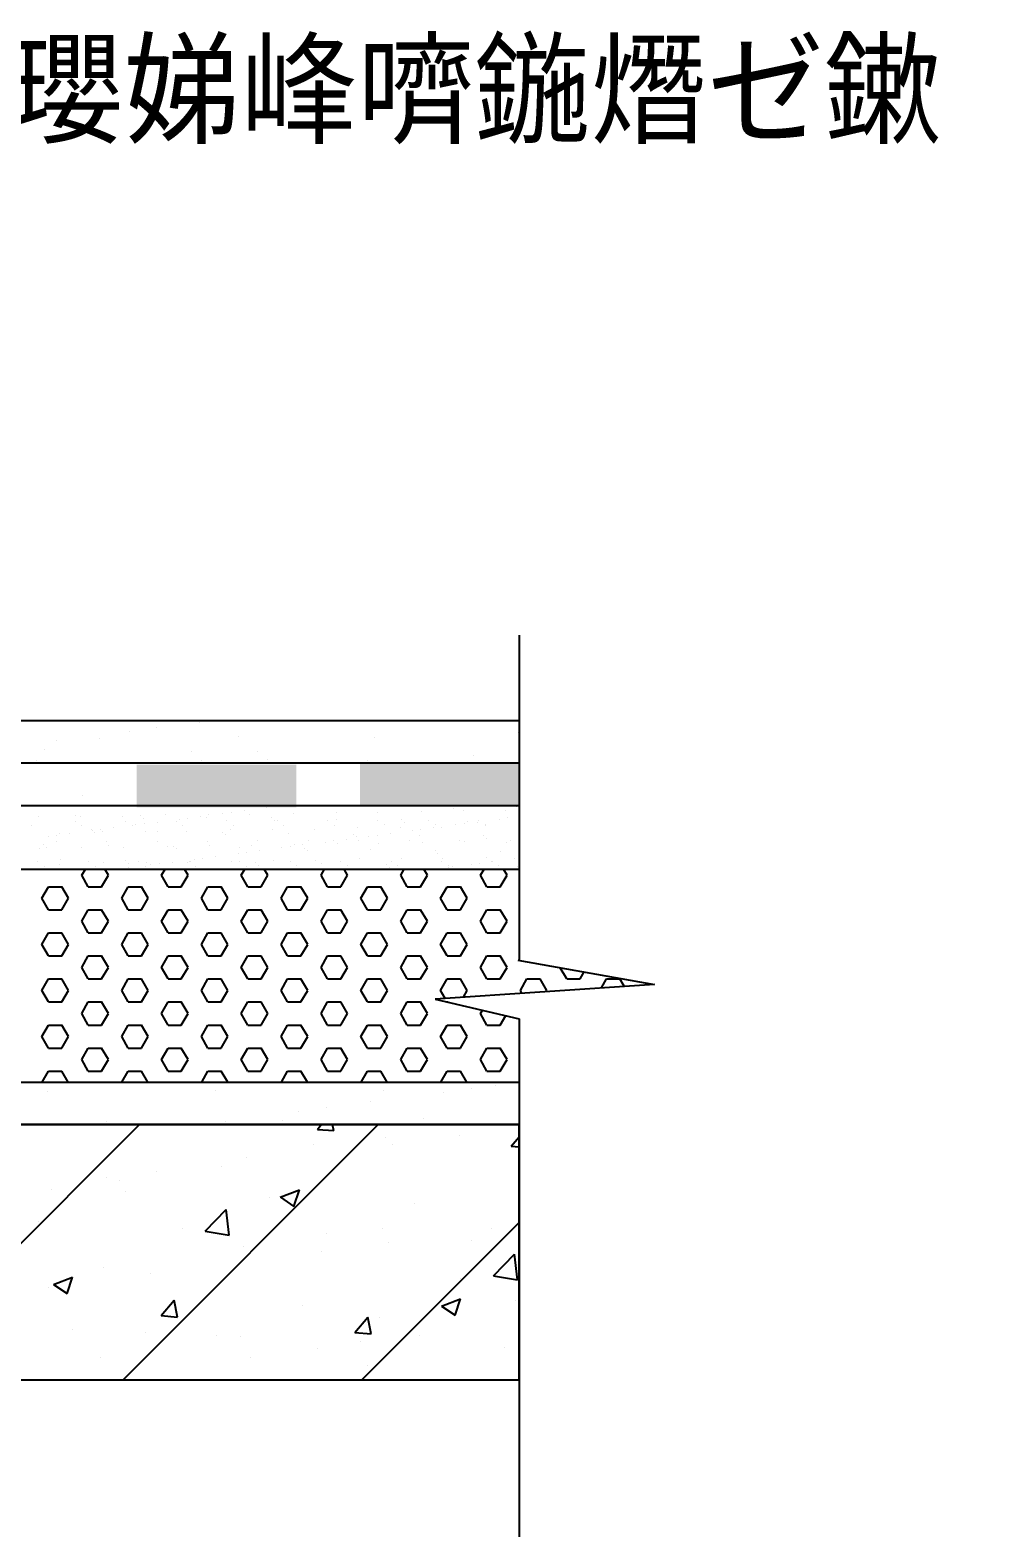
# Model space of a CAD drawing. Header units: metres. Extents: x 0 to 277, y 0 to 184.
# Drawn here: x 93.2 to 126.3, y 77.3 to 128.3 of the extents above; entities that cross this region are included whole.
import ezdxf

# ---------------------------------------------------------------- set-up
doc = ezdxf.new("R2010")
doc.units = ezdxf.units.M
doc.layers.add(' ', color=7, linetype='Continuous')

msp = doc.modelspace()

# ---------------------------------------------------------------- linework, layer by layer
for p, q in [((109.8, 107.81), (109.8, 96.81)), ((24.12, 104.93), (109.8, 104.93)), ((96.59, 104.56), (96.59, 104.56)), ((97.53, 104.68), (97.53, 104.68)), ((98.99, 104.87), (98.99, 104.87)), ((109.77, 104.53), (109.77, 104.53)), ((94.14, 104.24), (94.14, 104.24)), ((95.59, 104.32), (95.59, 104.32)), ((100.3, 104.38), (100.3, 104.38)), ((104.91, 104.36), (104.91, 104.36)), ((93.44, 103.56), (93.44, 103.56)), ((93.73, 103.95), (93.73, 103.95)), ((98.72, 103.89), (98.72, 103.89)), ((99.05, 103.57), (99.05, 103.57)), ((100.94, 103.89), (100.94, 103.89)), ((101.27, 103.59), (101.27, 103.59)), ((104.65, 103.58), (104.65, 103.58)), ((108.24, 103.73), (108.24, 103.73)), ((24.12, 103.49), (109.8, 103.49)), ((24.12, 102.05), (109.8, 102.05)), ((95.03, 102.39), (95.03, 102.39)), ((101.53, 102.01), (101.53, 102.01)), ((103.15, 102.02), (103.15, 102.02)), ((107.48, 102.05), (107.48, 102.05)), ((109.7, 102), (109.7, 102)), ((93.52, 101.66), (93.52, 101.66)), ((94.76, 101.52), (94.76, 101.52)), ((94.79, 101.72), (94.79, 101.72)), ((94.96, 101.68), (94.96, 101.68)), ((96.36, 101.67), (96.36, 101.67)), ((96.47, 101.52), (96.47, 101.52)), ((96.98, 101.7), (96.98, 101.7)), ((97.08, 101.61), (97.08, 101.61)), ((97.55, 101.49), (97.55, 101.49)), ((97.84, 101.73), (97.84, 101.73)), ((98.18, 101.52), (98.18, 101.52)), ((98.29, 101.58), (98.29, 101.58)), ((98.58, 101.62), (98.58, 101.62)), ((99.02, 101.68), (99.02, 101.68)), ((99.21, 101.65), (99.21, 101.65)), ((99.28, 101.74), (99.28, 101.74)), ((99.77, 101.78), (99.77, 101.78)), ((99.89, 101.53), (99.89, 101.53)), ((100.06, 101.82), (100.06, 101.82)), ((100.5, 101.88), (100.5, 101.88)), ((100.68, 101.74), (100.68, 101.74)), ((101.25, 101.97), (101.25, 101.97)), ((101.4, 101.63), (101.4, 101.63)), ((101.51, 101.54), (101.51, 101.54)), ((101.6, 101.53), (101.6, 101.53)), ((102.16, 101.79), (102.16, 101.79)), ((103.31, 101.53), (103.31, 101.53)), ((103.6, 101.81), (103.6, 101.81)), ((103.63, 101.58), (103.63, 101.58)), ((105, 101.8), (105, 101.8)), ((105.01, 101.54), (105.01, 101.54)), ((105.83, 101.57), (105.83, 101.57)), ((105.93, 101.47), (105.93, 101.47)), ((106.49, 101.86), (106.49, 101.86)), ((106.72, 101.54), (106.72, 101.54)), ((107.58, 101.95), (107.58, 101.95)), ((107.92, 101.87), (107.92, 101.87)), ((108.06, 101.52), (108.06, 101.52)), ((108.39, 101.49), (108.39, 101.49)), ((108.43, 101.54), (108.43, 101.54)), ((109.14, 101.59), (109.14, 101.59)), ((109.33, 101.87), (109.33, 101.87)), ((109.42, 101.63), (109.42, 101.63)), ((93.29, 101.37), (93.29, 101.37)), ((93.86, 101), (93.86, 101)), ((94.15, 101.04), (94.15, 101.04)), ((94.22, 101.11), (94.22, 101.11)), ((94.59, 101.1), (94.59, 101.1)), ((94.99, 101.37), (94.99, 101.37)), ((95.33, 101.22), (95.33, 101.22)), ((95.34, 101.2), (95.34, 101.2)), ((95.43, 101.13), (95.43, 101.13)), ((95.63, 101.23), (95.63, 101.23)), ((95.7, 101.17), (95.7, 101.17)), ((96.07, 101.29), (96.07, 101.29)), ((96.7, 101.37), (96.7, 101.37)), ((96.82, 101.39), (96.82, 101.39)), ((97.1, 101.43), (97.1, 101.43)), ((97.14, 101.18), (97.14, 101.18)), ((97.56, 101.17), (97.56, 101.17)), ((98.41, 101.38), (98.41, 101.38)), ((98.54, 101.18), (98.54, 101.18)), ((99.76, 101.15), (99.76, 101.15)), ((99.86, 101.06), (99.86, 101.06)), ((100.02, 101.23), (100.02, 101.23)), ((100.12, 101.38), (100.12, 101.38)), ((101.46, 101.25), (101.46, 101.25)), ((101.83, 101.38), (101.83, 101.38)), ((101.98, 101.1), (101.98, 101.1)), ((102.86, 101.24), (102.86, 101.24)), ((103.54, 101.38), (103.54, 101.38)), ((104.18, 101.08), (104.18, 101.08)), ((104.28, 100.99), (104.28, 100.99)), ((104.34, 101.3), (104.34, 101.3)), ((104.71, 101.01), (104.71, 101.01)), ((104.99, 101.05), (104.99, 101.05)), ((105.25, 101.39), (105.25, 101.39)), ((105.44, 101.1), (105.44, 101.1)), ((105.78, 101.31), (105.78, 101.31)), ((106.18, 101.2), (106.18, 101.2)), ((106.41, 101.04), (106.41, 101.04)), ((106.47, 101.24), (106.47, 101.24)), ((106.91, 101.3), (106.91, 101.3)), ((106.95, 101.39), (106.95, 101.39)), ((107.18, 101.31), (107.18, 101.31)), ((107.66, 101.4), (107.66, 101.4)), ((107.95, 101.43), (107.95, 101.43)), ((108.6, 101.02), (108.6, 101.02)), ((108.66, 101.39), (108.66, 101.39)), ((108.66, 101.36), (108.66, 101.36)), ((93.56, 100.6), (93.56, 100.6)), ((93.68, 100.74), (93.68, 100.74)), ((93.78, 100.64), (93.78, 100.64)), ((94.12, 100.84), (94.12, 100.84)), ((94.99, 100.62), (94.99, 100.62)), ((95.83, 100.84), (95.83, 100.84)), ((95.91, 100.69), (95.91, 100.69)), ((96.4, 100.62), (96.4, 100.62)), ((97.54, 100.84), (97.54, 100.84)), ((97.88, 100.67), (97.88, 100.67)), ((98.11, 100.67), (98.11, 100.67)), ((98.21, 100.58), (98.21, 100.58)), ((99.24, 100.84), (99.24, 100.84)), ((99.31, 100.69), (99.31, 100.69)), ((100.33, 100.62), (100.33, 100.62)), ((100.56, 100.46), (100.56, 100.46)), ((100.72, 100.68), (100.72, 100.68)), ((100.95, 100.85), (100.95, 100.85)), ((101.01, 100.52), (101.01, 100.52)), ((101.75, 100.62), (101.75, 100.62)), ((102.04, 100.66), (102.04, 100.66)), ((102.2, 100.73), (102.2, 100.73)), ((102.48, 100.72), (102.48, 100.72)), ((102.53, 100.6), (102.53, 100.6)), ((102.63, 100.51), (102.63, 100.51)), ((102.66, 100.85), (102.66, 100.85)), ((103.23, 100.81), (103.23, 100.81)), ((103.52, 100.85), (103.52, 100.85)), ((103.64, 100.75), (103.64, 100.75)), ((103.96, 100.91), (103.96, 100.91)), ((104.37, 100.85), (104.37, 100.85)), ((104.76, 100.55), (104.76, 100.55)), ((105.04, 100.75), (105.04, 100.75)), ((106.08, 100.86), (106.08, 100.86)), ((106.52, 100.8), (106.52, 100.8)), ((106.95, 100.53), (106.95, 100.53)), ((107.79, 100.86), (107.79, 100.86)), ((107.96, 100.82), (107.96, 100.82)), ((108.7, 100.92), (108.7, 100.92)), ((109.18, 100.49), (109.18, 100.49)), ((109.36, 100.81), (109.36, 100.81)), ((109.5, 100.86), (109.5, 100.86)), ((93.5, 100.14), (93.5, 100.14)), ((93.73, 99.99), (93.73, 99.99)), ((94.25, 100.05), (94.25, 100.05)), ((94.26, 100.21), (94.26, 100.21)), ((95.21, 100.14), (95.21, 100.14)), ((95.44, 100), (95.44, 100)), ((95.73, 100.11), (95.73, 100.11)), ((96.46, 100.19), (96.46, 100.19)), ((96.56, 100.1), (96.56, 100.1)), ((96.58, 99.94), (96.58, 99.94)), ((96.92, 100.15), (96.92, 100.15)), ((97.15, 100), (97.15, 100)), ((97.17, 100.13), (97.17, 100.13)), ((97.32, 100.04), (97.32, 100.04)), ((97.61, 100.07), (97.61, 100.07)), ((98.05, 100.13), (98.05, 100.13)), ((98.57, 100.12), (98.57, 100.12)), ((98.62, 100.15), (98.62, 100.15)), ((98.68, 100.14), (98.68, 100.14)), ((98.8, 100.23), (98.8, 100.23)), ((98.85, 100), (98.85, 100)), ((99.08, 100.27), (99.08, 100.27)), ((99.53, 100.33), (99.53, 100.33)), ((100.06, 100.17), (100.06, 100.17)), ((100.28, 100.43), (100.28, 100.43)), ((100.33, 100.15), (100.33, 100.15)), ((100.56, 100), (100.56, 100)), ((100.88, 100.12), (100.88, 100.12)), ((100.98, 100.03), (100.98, 100.03)), ((101.49, 100.19), (101.49, 100.19)), ((102.04, 100.15), (102.04, 100.15)), ((102.27, 100.01), (102.27, 100.01)), ((102.9, 100.18), (102.9, 100.18)), ((103.11, 100.07), (103.11, 100.07)), ((103.75, 100.16), (103.75, 100.16)), ((103.98, 100.01), (103.98, 100.01)), ((104.38, 100.24), (104.38, 100.24)), ((105.3, 100.05), (105.3, 100.05)), ((105.4, 99.96), (105.4, 99.96)), ((105.46, 100.16), (105.46, 100.16)), ((105.69, 100.01), (105.69, 100.01)), ((105.81, 100.26), (105.81, 100.26)), ((107.05, 100.44), (107.05, 100.44)), ((107.17, 100.16), (107.17, 100.16)), ((107.22, 100.25), (107.22, 100.25)), ((107.4, 100.02), (107.4, 100.02)), ((107.42, 99.95), (107.42, 99.95)), ((107.53, 100), (107.53, 100)), ((108.17, 100.04), (108.17, 100.04)), ((108.45, 100.08), (108.45, 100.08)), ((108.7, 100.3), (108.7, 100.3)), ((108.87, 100.17), (108.87, 100.17)), ((108.9, 100.14), (108.9, 100.14)), ((109.11, 100.02), (109.11, 100.02)), ((109.64, 100.24), (109.64, 100.24)), ((109.73, 99.99), (109.73, 99.99)), ((24.12, 99.89), (109.8, 99.89)), ((94.99, 99.69), (95.11, 99.89)), ((95.21, 99.3), (94.99, 99.69)), ((95.66, 99.3), (95.89, 99.69)), ((95.89, 99.69), (95.77, 99.89)), ((97.69, 99.69), (97.81, 99.89)), ((97.91, 99.3), (97.69, 99.69)), ((98.36, 99.3), (98.59, 99.69)), ((98.59, 99.69), (98.47, 99.89)), ((100.39, 99.69), (100.51, 99.89)), ((100.61, 99.3), (100.39, 99.69)), ((101.06, 99.3), (101.29, 99.69)), ((101.29, 99.69), (101.17, 99.89)), ((103.09, 99.69), (103.21, 99.89)), ((103.31, 99.3), (103.09, 99.69)), ((103.76, 99.3), (103.99, 99.69)), ((103.99, 99.69), (103.87, 99.89)), ((105.79, 99.69), (105.91, 99.89)), ((106.01, 99.3), (105.79, 99.69)), ((106.46, 99.3), (106.69, 99.69)), ((106.69, 99.69), (106.57, 99.89)), ((108.49, 99.69), (108.61, 99.89)), ((108.71, 99.3), (108.49, 99.69)), ((109.16, 99.3), (109.39, 99.69)), ((109.39, 99.69), (109.27, 99.89)), ((93.64, 98.91), (93.86, 99.3)), ((93.86, 99.3), (94.31, 99.3)), ((94.54, 98.91), (94.31, 99.3)), ((95.21, 99.3), (95.66, 99.3)), ((96.34, 98.91), (96.56, 99.3)), ((96.56, 99.3), (97.01, 99.3)), ((97.24, 98.91), (97.01, 99.3)), ((97.91, 99.3), (98.36, 99.3)), ((99.04, 98.91), (99.26, 99.3)), ((99.26, 99.3), (99.71, 99.3)), ((99.94, 98.91), (99.71, 99.3)), ((100.61, 99.3), (101.06, 99.3)), ((101.74, 98.91), (101.96, 99.3)), ((101.96, 99.3), (102.41, 99.3)), ((102.64, 98.91), (102.41, 99.3)), ((103.31, 99.3), (103.76, 99.3)), ((104.44, 98.91), (104.66, 99.3)), ((104.66, 99.3), (105.11, 99.3)), ((105.34, 98.91), (105.11, 99.3)), ((106.01, 99.3), (106.46, 99.3)), ((107.14, 98.91), (107.36, 99.3)), ((107.36, 99.3), (107.81, 99.3)), ((108.04, 98.91), (107.81, 99.3)), ((108.71, 99.3), (109.16, 99.3)), ((93.86, 98.52), (93.64, 98.91)), ((93.86, 98.52), (94.31, 98.52)), ((94.31, 98.52), (94.54, 98.91)), ((94.99, 98.13), (95.21, 98.52)), ((95.21, 98.52), (95.66, 98.52)), ((95.89, 98.13), (95.66, 98.52)), ((96.56, 98.52), (96.34, 98.91)), ((96.56, 98.52), (97.01, 98.52)), ((97.01, 98.52), (97.24, 98.91)), ((97.69, 98.13), (97.91, 98.52)), ((97.91, 98.52), (98.36, 98.52)), ((98.59, 98.13), (98.36, 98.52)), ((99.26, 98.52), (99.04, 98.91)), ((99.26, 98.52), (99.71, 98.52)), ((99.71, 98.52), (99.94, 98.91)), ((100.39, 98.13), (100.61, 98.52)), ((100.61, 98.52), (101.06, 98.52)), ((101.29, 98.13), (101.06, 98.52)), ((101.96, 98.52), (101.74, 98.91)), ((101.96, 98.52), (102.41, 98.52)), ((102.41, 98.52), (102.64, 98.91)), ((103.09, 98.13), (103.31, 98.52)), ((103.31, 98.52), (103.76, 98.52)), ((103.99, 98.13), (103.76, 98.52)), ((104.66, 98.52), (104.44, 98.91)), ((104.66, 98.52), (105.11, 98.52)), ((105.11, 98.52), (105.34, 98.91)), ((105.79, 98.13), (106.01, 98.52)), ((106.01, 98.52), (106.46, 98.52)), ((106.69, 98.13), (106.46, 98.52)), ((107.36, 98.52), (107.14, 98.91)), ((107.36, 98.52), (107.81, 98.52)), ((107.81, 98.52), (108.04, 98.91)), ((108.49, 98.13), (108.71, 98.52)), ((108.71, 98.52), (109.16, 98.52)), ((109.39, 98.13), (109.16, 98.52)), ((95.21, 97.74), (94.99, 98.13)), ((95.66, 97.74), (95.89, 98.13)), ((97.91, 97.74), (97.69, 98.13)), ((98.36, 97.74), (98.59, 98.13)), ((100.61, 97.74), (100.39, 98.13)), ((101.06, 97.74), (101.29, 98.13)), ((103.31, 97.74), (103.09, 98.13)), ((103.76, 97.74), (103.99, 98.13)), ((106.01, 97.74), (105.79, 98.13)), ((106.46, 97.74), (106.69, 98.13)), ((108.71, 97.74), (108.49, 98.13)), ((109.16, 97.74), (109.39, 98.13)), ((93.64, 97.35), (93.86, 97.74)), ((93.86, 97.74), (94.31, 97.74)), ((94.54, 97.35), (94.31, 97.74)), ((95.21, 97.74), (95.66, 97.74)), ((96.34, 97.35), (96.56, 97.74)), ((96.56, 97.74), (97.01, 97.74)), ((97.24, 97.35), (97.01, 97.74)), ((97.91, 97.74), (98.36, 97.74)), ((99.04, 97.35), (99.26, 97.74)), ((99.26, 97.74), (99.71, 97.74)), ((99.94, 97.35), (99.71, 97.74)), ((100.61, 97.74), (101.06, 97.74)), ((101.74, 97.35), (101.96, 97.74)), ((101.96, 97.74), (102.41, 97.74)), ((102.64, 97.35), (102.41, 97.74)), ((103.31, 97.74), (103.76, 97.74)), ((104.44, 97.35), (104.66, 97.74)), ((104.66, 97.74), (105.11, 97.74)), ((105.34, 97.35), (105.11, 97.74)), ((106.01, 97.74), (106.46, 97.74)), ((107.14, 97.35), (107.36, 97.74)), ((107.36, 97.74), (107.81, 97.74)), ((108.04, 97.35), (107.81, 97.74)), ((108.71, 97.74), (109.16, 97.74)), ((93.86, 96.96), (93.64, 97.35)), ((93.86, 96.96), (94.31, 96.96)), ((94.31, 96.96), (94.54, 97.35)), ((94.99, 96.57), (95.21, 96.96)), ((95.21, 96.96), (95.66, 96.96)), ((95.89, 96.57), (95.66, 96.96)), ((96.56, 96.96), (96.34, 97.35)), ((96.56, 96.96), (97.01, 96.96)), ((97.01, 96.96), (97.24, 97.35)), ((97.69, 96.57), (97.91, 96.96)), ((97.91, 96.96), (98.36, 96.96)), ((98.59, 96.57), (98.36, 96.96)), ((99.26, 96.96), (99.04, 97.35)), ((99.26, 96.96), (99.71, 96.96)), ((99.71, 96.96), (99.94, 97.35)), ((100.39, 96.57), (100.61, 96.96)), ((100.61, 96.96), (101.06, 96.96)), ((101.29, 96.57), (101.06, 96.96)), ((101.96, 96.96), (101.74, 97.35)), ((101.96, 96.96), (102.41, 96.96)), ((102.41, 96.96), (102.64, 97.35)), ((103.09, 96.57), (103.31, 96.96)), ((103.31, 96.96), (103.76, 96.96)), ((103.99, 96.57), (103.76, 96.96)), ((104.66, 96.96), (104.44, 97.35)), ((104.66, 96.96), (105.11, 96.96)), ((105.11, 96.96), (105.34, 97.35)), ((105.79, 96.57), (106.01, 96.96)), ((106.01, 96.96), (106.46, 96.96)), ((106.69, 96.57), (106.46, 96.96)), ((107.36, 96.96), (107.14, 97.35)), ((107.36, 96.96), (107.81, 96.96)), ((107.81, 96.96), (108.04, 97.35)), ((108.49, 96.57), (108.71, 96.96)), ((108.71, 96.96), (109.16, 96.96)), ((109.39, 96.57), (109.16, 96.96)), ((95.21, 96.18), (94.99, 96.57)), ((95.66, 96.18), (95.89, 96.57)), ((97.91, 96.18), (97.69, 96.57)), ((98.36, 96.18), (98.59, 96.57)), ((100.61, 96.18), (100.39, 96.57)), ((101.06, 96.18), (101.29, 96.57)), ((103.31, 96.18), (103.09, 96.57)), ((103.76, 96.18), (103.99, 96.57)), ((106.01, 96.18), (105.79, 96.57)), ((106.46, 96.18), (106.69, 96.57)), ((108.71, 96.18), (108.49, 96.57)), ((109.16, 96.18), (109.39, 96.57)), ((109.76, 96.82), (114.38, 95.99)), ((111.41, 96.18), (111.19, 96.56)), ((111.86, 96.18), (112, 96.42)), ((93.64, 95.79), (93.86, 96.18)), ((93.86, 96.18), (94.31, 96.18)), ((94.54, 95.79), (94.31, 96.18)), ((95.21, 96.18), (95.66, 96.18)), ((96.34, 95.79), (96.56, 96.18)), ((96.56, 96.18), (97.01, 96.18)), ((97.24, 95.79), (97.01, 96.18)), ((97.91, 96.18), (98.36, 96.18)), ((99.04, 95.79), (99.26, 96.18)), ((99.26, 96.18), (99.71, 96.18)), ((99.94, 95.79), (99.71, 96.18)), ((100.61, 96.18), (101.06, 96.18)), ((101.74, 95.79), (101.96, 96.18)), ((101.96, 96.18), (102.41, 96.18)), ((102.64, 95.79), (102.41, 96.18)), ((103.31, 96.18), (103.76, 96.18)), ((104.44, 95.79), (104.66, 96.18)), ((104.66, 96.18), (105.11, 96.18)), ((105.34, 95.79), (105.11, 96.18)), ((106.01, 96.18), (106.46, 96.18)), ((114.38, 95.99), (106.95, 95.5)), ((107.14, 95.79), (107.36, 96.18)), ((107.36, 96.18), (107.81, 96.18)), ((108.04, 95.79), (107.81, 96.18)), ((108.71, 96.18), (109.16, 96.18)), ((109.84, 95.79), (110.06, 96.18)), ((110.06, 96.18), (110.51, 96.18)), ((110.74, 95.79), (110.51, 96.18)), ((111.41, 96.18), (111.86, 96.18)), ((112.59, 95.88), (112.76, 96.18)), ((112.76, 96.18), (113.21, 96.18)), ((113.36, 95.93), (113.21, 96.18)), ((93.86, 95.4), (93.64, 95.79)), ((93.86, 95.4), (94.31, 95.4)), ((94.31, 95.4), (94.54, 95.79)), ((94.99, 95.01), (95.21, 95.4)), ((95.21, 95.4), (95.66, 95.4)), ((95.89, 95.01), (95.66, 95.4)), ((96.56, 95.4), (96.34, 95.79)), ((96.56, 95.4), (97.01, 95.4)), ((97.01, 95.4), (97.24, 95.79)), ((97.69, 95.01), (97.91, 95.4)), ((97.91, 95.4), (98.36, 95.4)), ((98.59, 95.01), (98.36, 95.4)), ((99.26, 95.4), (99.04, 95.79)), ((99.26, 95.4), (99.71, 95.4)), ((99.71, 95.4), (99.94, 95.79)), ((100.39, 95.01), (100.61, 95.4)), ((100.61, 95.4), (101.06, 95.4)), ((101.29, 95.01), (101.06, 95.4)), ((101.96, 95.4), (101.74, 95.79)), ((101.96, 95.4), (102.41, 95.4)), ((102.41, 95.4), (102.64, 95.79)), ((103.09, 95.01), (103.31, 95.4)), ((103.31, 95.4), (103.76, 95.4)), ((103.99, 95.01), (103.76, 95.4)), ((104.66, 95.4), (104.44, 95.79)), ((104.66, 95.4), (105.11, 95.4)), ((105.11, 95.4), (105.34, 95.79)), ((105.79, 95.01), (106.01, 95.4)), ((106.01, 95.4), (106.46, 95.4)), ((106.69, 95.01), (106.46, 95.4)), ((106.95, 95.5), (109.8, 94.83)), ((107.29, 95.52), (107.14, 95.79)), ((107.36, 95.4), (107.39, 95.4)), ((107.36, 95.4), (107.36, 95.4)), ((107.91, 95.56), (108.04, 95.79)), ((109.89, 95.7), (109.84, 95.79)), ((110.72, 95.75), (110.74, 95.79)), ((95.21, 94.62), (94.99, 95.01)), ((95.66, 94.62), (95.89, 95.01)), ((97.91, 94.62), (97.69, 95.01)), ((98.36, 94.62), (98.59, 95.01)), ((100.61, 94.62), (100.39, 95.01)), ((101.06, 94.62), (101.29, 95.01)), ((103.31, 94.62), (103.09, 95.01)), ((103.76, 94.62), (103.99, 95.01)), ((106.01, 94.62), (105.79, 95.01)), ((106.46, 94.62), (106.69, 95.01)), ((108.49, 95.01), (108.56, 95.12)), ((108.71, 94.62), (108.49, 95.01)), ((109.16, 94.62), (109.35, 94.94)), ((93.64, 94.23), (93.86, 94.62)), ((93.86, 94.62), (94.31, 94.62)), ((94.54, 94.23), (94.31, 94.62)), ((95.21, 94.62), (95.66, 94.62)), ((96.34, 94.23), (96.56, 94.62)), ((96.56, 94.62), (97.01, 94.62)), ((97.24, 94.23), (97.01, 94.62)), ((97.91, 94.62), (98.36, 94.62)), ((99.04, 94.23), (99.26, 94.62)), ((99.26, 94.62), (99.71, 94.62)), ((99.94, 94.23), (99.71, 94.62)), ((100.61, 94.62), (101.06, 94.62)), ((101.74, 94.23), (101.96, 94.62)), ((101.96, 94.62), (102.41, 94.62)), ((102.64, 94.23), (102.41, 94.62)), ((103.31, 94.62), (103.76, 94.62)), ((104.44, 94.23), (104.66, 94.62)), ((104.66, 94.62), (105.11, 94.62)), ((105.34, 94.23), (105.11, 94.62)), ((106.01, 94.62), (106.46, 94.62)), ((107.14, 94.23), (107.36, 94.62)), ((107.36, 94.62), (107.81, 94.62)), ((108.04, 94.23), (107.81, 94.62)), ((108.71, 94.62), (109.16, 94.62)), ((109.8, 94.83), (109.8, 77.3)), ((93.86, 93.84), (93.64, 94.23)), ((93.86, 93.84), (94.31, 93.84)), ((94.31, 93.84), (94.54, 94.23)), ((94.99, 93.45), (95.21, 93.84)), ((95.21, 93.84), (95.66, 93.84)), ((95.89, 93.45), (95.66, 93.84)), ((96.56, 93.84), (96.34, 94.23)), ((96.56, 93.84), (97.01, 93.84)), ((97.01, 93.84), (97.24, 94.23)), ((97.69, 93.45), (97.91, 93.84)), ((97.91, 93.84), (98.36, 93.84)), ((98.59, 93.45), (98.36, 93.84)), ((99.26, 93.84), (99.04, 94.23)), ((99.26, 93.84), (99.71, 93.84)), ((99.71, 93.84), (99.94, 94.23)), ((100.39, 93.45), (100.61, 93.84)), ((100.61, 93.84), (101.06, 93.84)), ((101.29, 93.45), (101.06, 93.84)), ((101.96, 93.84), (101.74, 94.23)), ((101.96, 93.84), (102.41, 93.84)), ((102.41, 93.84), (102.64, 94.23)), ((103.09, 93.45), (103.31, 93.84)), ((103.31, 93.84), (103.76, 93.84)), ((103.99, 93.45), (103.76, 93.84)), ((104.66, 93.84), (104.44, 94.23)), ((104.66, 93.84), (105.11, 93.84)), ((105.11, 93.84), (105.34, 94.23)), ((105.79, 93.45), (106.01, 93.84)), ((106.01, 93.84), (106.46, 93.84)), ((106.69, 93.45), (106.46, 93.84)), ((107.36, 93.84), (107.14, 94.23)), ((107.36, 93.84), (107.81, 93.84)), ((107.81, 93.84), (108.04, 94.23)), ((108.49, 93.45), (108.71, 93.84)), ((108.71, 93.84), (109.16, 93.84)), ((109.39, 93.45), (109.16, 93.84)), ((95.21, 93.06), (94.99, 93.45)), ((95.66, 93.06), (95.89, 93.45)), ((97.91, 93.06), (97.69, 93.45)), ((98.36, 93.06), (98.59, 93.45)), ((100.61, 93.06), (100.39, 93.45)), ((101.06, 93.06), (101.29, 93.45)), ((103.31, 93.06), (103.09, 93.45)), ((103.76, 93.06), (103.99, 93.45)), ((106.01, 93.06), (105.79, 93.45)), ((106.46, 93.06), (106.69, 93.45)), ((108.71, 93.06), (108.49, 93.45)), ((109.16, 93.06), (109.39, 93.45)), ((93.65, 92.69), (93.86, 93.06)), ((93.86, 93.06), (94.31, 93.06)), ((94.53, 92.69), (94.31, 93.06)), ((95.21, 93.06), (95.66, 93.06)), ((96.35, 92.69), (96.56, 93.06)), ((96.56, 93.06), (97.01, 93.06)), ((97.23, 92.69), (97.01, 93.06)), ((97.91, 93.06), (98.36, 93.06)), ((99.05, 92.69), (99.26, 93.06)), ((99.26, 93.06), (99.71, 93.06)), ((99.93, 92.69), (99.71, 93.06)), ((100.61, 93.06), (101.06, 93.06)), ((101.75, 92.69), (101.96, 93.06)), ((101.96, 93.06), (102.41, 93.06)), ((102.63, 92.69), (102.41, 93.06)), ((103.31, 93.06), (103.76, 93.06)), ((104.45, 92.69), (104.66, 93.06)), ((104.66, 93.06), (105.11, 93.06)), ((105.33, 92.69), (105.11, 93.06)), ((106.01, 93.06), (106.46, 93.06)), ((107.15, 92.69), (107.36, 93.06)), ((107.36, 93.06), (107.81, 93.06)), ((108.03, 92.69), (107.81, 93.06)), ((108.71, 93.06), (109.16, 93.06)), ((24.12, 92.69), (109.8, 92.69)), ((93.83, 92.38), (93.83, 92.38)), ((99.52, 92.39), (99.52, 92.39)), ((105.22, 92.4), (105.22, 92.4)), ((107.24, 92.35), (107.24, 92.35)), ((108.2, 92.47), (108.2, 92.47)), ((108.99, 92.58), (108.99, 92.58)), ((109.68, 92.67), (109.68, 92.67)), ((103.27, 91.82), (103.27, 91.82)), ((104.76, 92.02), (104.76, 92.02)), ((95.84, 91.34), (95.84, 91.34)), ((99.84, 91.37), (99.84, 91.37)), ((101.78, 91.39), (101.78, 91.39)), ((102.32, 91.7), (102.32, 91.7)), ((103.15, 91.28), (103.15, 91.28)), ((106.57, 91.45), (106.57, 91.45)), ((24.12, 91.25), (109.8, 91.25)), ((109.8, 91.25), (24.18, 91.25)), ((88.3, 82.61), (96.94, 91.25)), ((96.39, 82.61), (105.03, 91.25)), ((102.97, 91.09), (103.1, 91.25)), ((102.97, 91.09), (103.52, 91.05)), ((103.52, 91.04), (103.48, 91.25)), ((105.28, 90.8), (105.28, 90.8)), ((107.79, 90.88), (107.79, 90.88)), ((109.53, 90.52), (109.8, 90.84)), ((109.8, 82.61), (109.8, 91.25)), ((102.85, 90.57), (102.85, 90.57)), ((105.5, 90.58), (105.5, 90.58)), ((109.53, 90.52), (109.8, 90.5)), ((99.72, 89.82), (99.72, 89.82)), ((100.58, 90.15), (100.58, 90.15)), ((95.83, 89.47), (95.83, 89.47)), ((96.26, 89.36), (96.26, 89.36)), ((97.52, 89.66), (97.52, 89.66)), ((93.97, 89.06), (93.97, 89.06)), ((96.48, 88.98), (96.48, 88.98)), ((101.36, 88.78), (101.36, 88.78)), ((101.71, 88.79), (102.36, 89.04)), ((101.72, 88.79), (102.17, 88.48)), ((102.17, 88.48), (102.36, 89.04)), ((99.17, 87.64), (99.88, 88.38)), ((99.98, 87.51), (99.88, 88.38)), ((106.24, 88.57), (106.24, 88.57)), ((109.79, 88.34), (109.79, 88.34)), ((93.53, 87.96), (93.53, 87.96)), ((98.41, 87.75), (98.41, 87.75)), ((104.47, 82.61), (109.8, 87.94)), ((105.17, 87.75), (105.17, 87.75)), ((108.85, 87.73), (108.85, 87.73)), ((99.17, 87.64), (99.98, 87.51)), ((103.29, 87.55), (103.29, 87.55)), ((105.38, 87.27), (105.38, 87.27)), ((108.17, 87.34), (108.17, 87.34)), ((100.47, 87.11), (100.47, 87.11)), ((103.09, 86.97), (103.09, 86.97)), ((108.93, 86.13), (109.64, 86.87)), ((109.74, 86), (109.64, 86.87)), ((95.72, 86.42), (95.72, 86.42)), ((97.32, 86.21), (97.32, 86.21)), ((93.85, 85.75), (93.85, 85.75)), ((94.03, 85.84), (94.67, 86.09)), ((94.03, 85.84), (94.49, 85.54)), ((94.49, 85.54), (94.67, 86.09)), ((107.81, 86.03), (107.81, 86.03)), ((108.93, 86.13), (109.74, 86)), ((97.68, 84.79), (98.12, 85.31)), ((98.23, 84.74), (98.12, 85.31)), ((107.17, 85.11), (107.81, 85.36)), ((107.63, 84.8), (107.81, 85.36)), ((109.67, 85.3), (109.67, 85.3)), ((97.68, 84.79), (98.23, 84.74)), ((102.48, 85.12), (102.48, 85.12)), ((104.24, 84.22), (104.68, 84.74)), ((104.79, 84.17), (104.68, 84.74)), ((105.06, 84.71), (105.06, 84.71)), ((107.17, 85.11), (107.63, 84.8)), ((94.66, 84.33), (94.66, 84.33)), ((97.14, 84.2), (97.14, 84.2)), ((99.54, 84.13), (99.54, 84.13)), ((104.24, 84.22), (104.79, 84.17)), ((100.36, 84.07), (100.36, 84.07)), ((102.98, 83.66), (102.98, 83.66)), ((104.42, 83.92), (104.42, 83.92)), ((106.44, 84.12), (106.44, 84.12)), ((109.31, 83.71), (109.31, 83.71)), ((95.61, 83.38), (95.61, 83.38)), ((100.69, 83.36), (100.69, 83.36)), ((104.67, 83.11), (104.67, 83.11)), ((24.12, 82.61), (109.8, 82.61)), ((24.18, 82.61), (109.8, 82.61))]:
    msp.add_line(p, q)
for points in [[(96.85, 103.43), (102.25, 103.43), (96.85, 101.99), (102.25, 101.99)], [(104.41, 103.49), (109.8, 103.49), (104.41, 102.05), (109.8, 102.05)]]:
    msp.add_solid(points)

# ---------------------------------------------------------------- texts
at = {"layer": ' '}
msp.add_text('鐜版祰閽㈢瓔娣峰嚌鍦熸ゼ鏉', height=3.04, dxfattribs=at).set_placement((72.7, 124.77))

doc.saveas('drawing.dxf')
